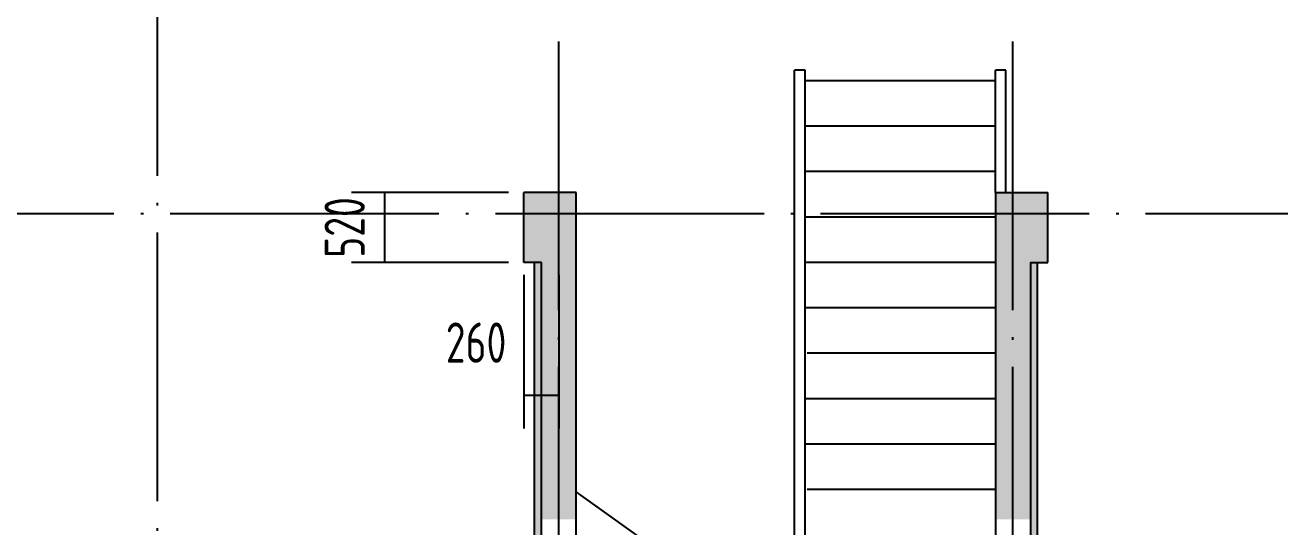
# Model space of a CAD drawing. Extents: x -726032 to 135930, y -151624 to 587044.
# Drawn here: x -429743 to -420403, y 482975 to 486709 of the extents above; entities that cross this region are included whole.
import ezdxf

# ---------------------------------------------------------------- set-up
doc = ezdxf.new("R2010")
doc.units = 0
doc.header["$LTSCALE"] = 1000
doc.header["$MEASUREMENT"] = 0
doc.linetypes.add('DOTE', pattern=[2.42, 2, -0.2, 0.02, -0.2])
doc.layers.get('DEFPOINTS').update_dxf_attribs({"color": 1, "linetype": 'CONTINUOUS'})
for name, color, linetype in [('COLUMN', 170, 'CONTINUOUS'), ('DOTE', 8, 'DOTE'), ('PUB_DIM', 245, 'CONTINUOUS'), ('ROOF', 4, 'CONTINUOUS'), ('STAIR', 42, 'CONTINUOUS'), ('WALL', 255, 'CONTINUOUS')]:
    doc.layers.add(name, color=color, linetype=linetype)
doc.styles.add('DIM_FONT', font='isocp.shx', dxfattribs={"width": 0.8})
doc.dimstyles.new('DIMN', dxfattribs={"dimtxt": 300, "dimasz": 1, "dimexe": 250, "dimexo": 300, "dimgap": 150, "dimtad": 1, "dimdec": 0, "dimzin": 0, "dimdsep": 46, "dimtxsty": 'DIM_FONT', "dimcen": 0.09, "dimclrt": 142, "dimadec": 0, "dimazin": 0, "dimtfac": 1, "dimtdec": 0, "dimtix": 1, "dimtmove": 2, "dimatfit": 3, "dimfxl": 1, "dimtolj": 1, "dimtzin": 0, "dimarcsym": 0})

# ---------------------------------------------------------------- blocks, each defined once
blk = doc.blocks.new('*D1279')
at = {"layer": 'DEFPOINTS', "color": 0, "transparency": 16777216}
for p in [(-426029.9, 485150.9), (-425769.9, 485150.9), (-425769.9, 483956.2)]:
    blk.add_point(p, dxfattribs=at)
at = {"layer": 'PUB_DIM', "color": 0, "lineweight": -2, "transparency": 16777216}
for p, q in [((-426029.9, 484850.9), (-426029.9, 483706.2)), ((-425769.9, 484850.9), (-425769.9, 483706.2)), ((-426030.9, 483956.2), (-426031.9, 483956.2)), ((-426029.9, 483956.2), (-425769.9, 483956.2)), ((-425768.9, 483956.2), (-425767.9, 483956.2))]:
    blk.add_line(p, q, dxfattribs=at)
at = {"layer": 'PUB_DIM', "color": 0, "transparency": 16777216}
for points in [[(-426030.9, 483956.4), (-426030.9, 483956), (-426029.9, 483956.2)], [(-425768.9, 483956.4), (-425768.9, 483956), (-425769.9, 483956.2)]]:
    blk.add_solid(points, dxfattribs=at)
at = {"layer": 'PUB_DIM', "color": 142, "transparency": 16777216, "insert": (-426386.2, 484346.2), "char_height": 300, "attachment_point": 5, "style": 'DIM_FONT'}
blk.add_mtext('\\A1;260', dxfattribs=at)
blk = doc.blocks.new('*D1280')
at = {"layer": 'DEFPOINTS', "color": 0, "transparency": 16777216}
for p in [(-427064.2, 485462.9), (-425844.1, 485462.9), (-425844.1, 484942.9)]:
    blk.add_point(p, dxfattribs=at)
at = {"layer": 'PUB_DIM', "color": 0, "lineweight": -2, "transparency": 16777216}
for p, q in [((-426144.1, 485462.9), (-427314.2, 485462.9)), ((-427064.2, 485463.9), (-427064.2, 485464.9)), ((-427064.2, 484942.9), (-427064.2, 485462.9)), ((-426144.1, 484942.9), (-427314.2, 484942.9)), ((-427064.2, 484941.9), (-427064.2, 484940.9))]:
    blk.add_line(p, q, dxfattribs=at)
at = {"layer": 'PUB_DIM', "color": 0, "transparency": 16777216}
for points in [[(-427064.4, 485463.9), (-427064, 485463.9), (-427064.2, 485462.9)], [(-427064.4, 484941.9), (-427064, 484941.9), (-427064.2, 484942.9)]]:
    blk.add_solid(points, dxfattribs=at)
at = {"layer": 'PUB_DIM', "color": 142, "transparency": 16777216, "insert": (-427364.2, 485202.9), "char_height": 300, "attachment_point": 5, "rotation": 90, "style": 'DIM_FONT'}
blk.add_mtext('\\A1;520', dxfattribs=at)

msp = doc.modelspace()

# ---------------------------------------------------------------- hatches: boundary and pattern name
at = {"layer": 'ROOF'}
h = msp.add_hatch(dxfattribs=at)
h.set_pattern_fill('DOTS', color=256, scale=390, style=0)
h.set_pattern_definition([(0, (-439249.97, 71938.765), (12.1875, 24.375), [0, -24.375])])
h.paths.add_polyline_path([(-425951.9, 480912.9), (-425899.9, 480912.9), (-425899.9, 484942.9), (-425951.9, 484942.9)])
h = msp.add_hatch(dxfattribs=at)
h.set_pattern_fill('DOTS', color=256, scale=390, style=0)
h.set_pattern_definition([(180, (-408909.772, 71938.765), (-12.1875, 24.375), [0, -24.375])])
h.paths.add_polyline_path([(-422207.9, 480912.9), (-422259.9, 480912.9), (-422259.9, 484942.9), (-422207.9, 484942.9)])

# ---------------------------------------------------------------- linework, layer by layer
at = {"layer": 'COLUMN'}
for points in [[(-426029.9, 485462.9), (-426029.9, 484942.9), (-425639.9, 485462.9), (-425899.9, 484942.9)], [(-425899.9, 484942.9), (-425899.9, 483031.9), (-425639.9, 485462.9), (-425639.9, 483031.9)], [(-422259.9, 483031.9), (-422519.9, 483031.9), (-422259.9, 484942.9), (-422519.9, 485462.9)], [(-422129.9, 485462.9), (-422129.9, 484942.9), (-422519.9, 485462.9), (-422259.9, 484942.9)]]:
    msp.add_solid(points, dxfattribs=at)
at = {"layer": 'DOTE'}
for p, q in [((-428759.9, 490006.5), (-428759.9, 459534.9)), ((-425769.9, 474906.9), (-425769.9, 490006.5)), ((-422389.9, 474906.9), (-422389.9, 490006.5)), ((-481902.2, 485306.9), (-412270.4, 485306.9))]:
    msp.add_line(p, q, dxfattribs=at)
at = {"layer": 'ROOF'}
for p, q in [((-425951.9, 480912.9), (-425951.9, 484942.9)), ((-422207.9, 480912.9), (-422207.9, 484942.9))]:
    msp.add_line(p, q, dxfattribs=at)
at = {"layer": 'STAIR'}
for p, q in [((-423936.9, 486372.9), (-424014.9, 486372.9)), ((-424014.9, 480548.9), (-424014.9, 486372.9)), ((-423936.9, 480470.9), (-423936.9, 486372.9)), ((-422441.9, 486372.9), (-422519.9, 486372.9)), ((-422519.9, 485462.9), (-422519.9, 486372.9)), ((-422441.9, 485462.9), (-422441.9, 486372.9)), ((-422519.9, 486294.9), (-423936.9, 486294.9)), ((-422519.9, 485956.9), (-423936.9, 485956.9)), ((-422519.9, 485618.9), (-423936.9, 485618.9)), ((-422519.9, 485280.9), (-423936.9, 485280.9)), ((-422519.9, 484942.9), (-423936.9, 484942.9)), ((-422519.9, 484604.9), (-423936.9, 484604.9)), ((-422519.9, 484266.9), (-423920.9, 484266.9)), ((-422519.9, 483928.9), (-423936.9, 483928.9)), ((-422519.9, 483590.9), (-423936.9, 483590.9)), ((-425004.7, 482783), (-425639.9, 483236.4)), ((-422519.9, 483252.9), (-423920.9, 483252.9))]:
    msp.add_line(p, q, dxfattribs=at)
at = {"layer": 'WALL'}
for p, q in [((-425639.9, 485462.9), (-426029.9, 485462.9)), ((-426029.9, 484942.9), (-426029.9, 485462.9)), ((-425639.9, 478806.9), (-425639.9, 485462.9)), ((-422519.9, 485462.9), (-422519.9, 478806.9)), ((-422519.9, 485462.9), (-422129.9, 485462.9)), ((-422129.9, 484942.9), (-422129.9, 485462.9)), ((-425899.9, 484942.9), (-426029.9, 484942.9)), ((-425899.9, 480912.9), (-425899.9, 484942.9)), ((-422259.9, 484942.9), (-422129.9, 484942.9)), ((-422259.9, 484942.9), (-422259.9, 480912.9))]:
    msp.add_line(p, q, dxfattribs=at)

# ---------------------------------------------------------------- dimensions: what is measured, and where the dimension line sits
at = {"layer": 'PUB_DIM'}
dim = msp.add_linear_dim(base=(-427064.2, 485462.9), p1=(-425844.1, 484942.9), p2=(-425844.1, 485462.9), angle=270, dimstyle='DIMN', dxfattribs=at)
dim.commit()
dim.dimension.update_dxf_attribs({"geometry": '*D1280', "text_midpoint": (-427364.2, 485202.9)})
dim = msp.add_linear_dim(base=(-425769.9, 483956.2), p1=(-426029.9, 485150.9), p2=(-425769.9, 485150.9), dimstyle='DIMN', dxfattribs=at)
dim.commit()
dim.dimension.update_dxf_attribs({"geometry": '*D1279', "text_midpoint": (-426386.2, 484346.2), "dimtype": 160})

doc.saveas('drawing.dxf')
